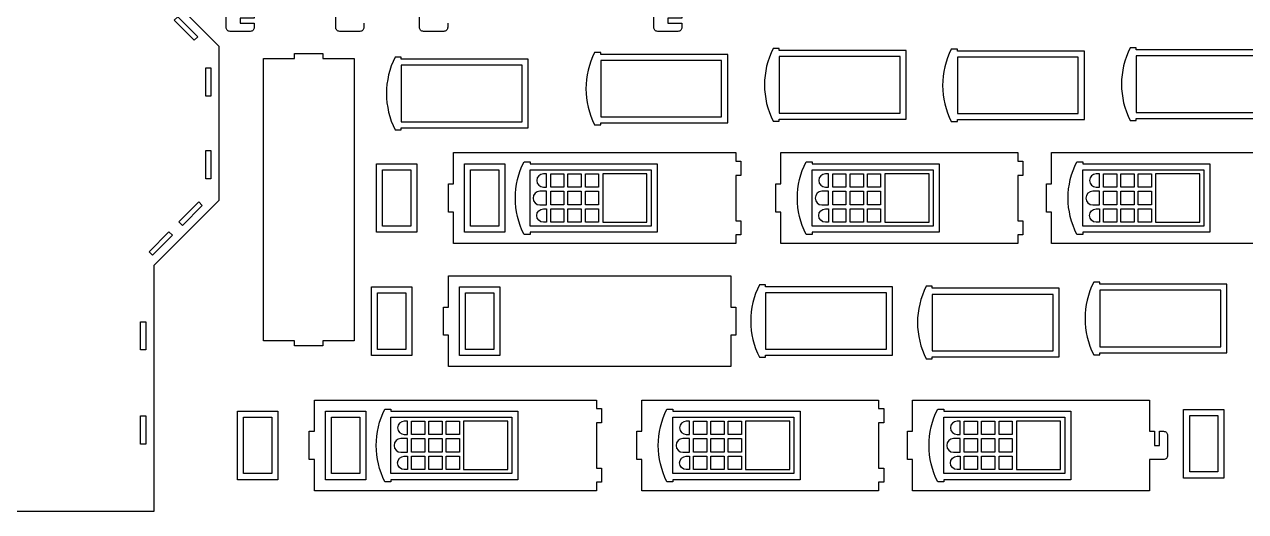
# Model space of a CAD drawing. Extents: x -4552 to 3750, y -5417 to 1843.
# Drawn here: x -2466 to 442, y -5417 to -4257 of the extents above; entities that cross this region are included whole.
import ezdxf

# ---------------------------------------------------------------- set-up
doc = ezdxf.new("R2010")
doc.units = 0
doc.header["$MEASUREMENT"] = 0
doc.layers.add('LAYER1', color=18, linetype='CONTINUOUS')

msp = doc.modelspace()

# ---------------------------------------------------------------- linework, layer by layer
at = {"layer": 'LAYER1'}
for points in [[(-1918.4, -4242.7), (-1952, -4242.7), (-1952, -4254.7), (-1918.4, -4254.7), (-1918.4, -4264.3, -0.414214), (-1928, -4273.9), (-1976, -4273.9, -0.414214), (-1985.6, -4264.3), (-1985.6, -4230.7), (-2006, -4230.7), (-2006, -3016.3), (-1968.6, -3037.9), (-1962.6, -3027.5), (-1929.3, -3046.7), (-1935.3, -3057.1), (-1898, -3078.7), (-1898, -4230.7), (-1918.4, -4230.7)], [(-879.8, -3016.3), (-879.8, -4230.7), (-900.2, -4230.7), (-900.2, -4242.7), (-933.8, -4242.7), (-933.8, -4254.7), (-900.2, -4254.7), (-900.2, -4264.3, -0.414214), (-909.8, -4273.9), (-957.8, -4273.9, -0.414214), (-967.4, -4264.3), (-967.4, -4230.7), (-987.8, -4230.7), (-987.8, -3078.7), (-950.4, -3057.1), (-956.4, -3046.7), (-923.1, -3027.5), (-917.1, -3037.9)], [(-1093.7, -4491.9), (-791.3, -4491.9), (-791.3, -4328.7), (-1093.7, -4328.7), (-1093.7, -4323.9), (-1108.1, -4323.9, 0.238913), (-1108.1, -4496.7), (-1093.7, -4496.7)], [(-668.7, -4482.8), (-366.3, -4482.8), (-366.3, -4319.6), (-668.7, -4319.6), (-668.7, -4314.8), (-683.1, -4314.8, 0.238913), (-683.1, -4487.6), (-668.7, -4487.6)], [(-244.5, -4484), (57.9, -4484), (57.9, -4320.8), (-244.5, -4320.8), (-244.5, -4316), (-258.9, -4316, 0.238913), (-258.9, -4488.8), (-244.5, -4488.8)], [(181.3, -4481.3), (483.7, -4481.3), (483.7, -4318.1), (181.3, -4318.1), (181.3, -4313.3), (166.9, -4313.3, 0.238913), (166.9, -4486.1), (181.3, -4486.1)], [(-1568.7, -4503.4), (-1266.3, -4503.4), (-1266.3, -4340.2), (-1568.7, -4340.2), (-1568.7, -4335.4), (-1583.1, -4335.4, 0.238913), (-1583.1, -4508.2), (-1568.7, -4508.2)], [(-20.1, -4637), (-20.1, -4562.6), (543.9, -4562.6), (543.9, -4637), (555.9, -4637), (555.9, -4670.6), (567.9, -4670.6), (567.9, -4637), (577.5, -4637, -0.414214), (587.1, -4646.6), (587.1, -4694.6, -0.414214), (577.5, -4704.2), (543.9, -4704.2), (543.9, -4778.5), (-20.1, -4778.5), (-20.1, -4704.2), (-32.1, -4704.2), (-32.1, -4637)], [(-1261.8, -4589), (-959.4, -4589), (-959.4, -4752.2), (-1261.8, -4752.2), (-1261.8, -4757), (-1276.2, -4757, -0.238913), (-1276.2, -4584.2), (-1261.8, -4584.2)], [(-590.3, -4589), (-287.9, -4589), (-287.9, -4752.2), (-590.3, -4752.2), (-590.3, -4757), (-604.7, -4757, -0.238913), (-604.7, -4584.2), (-590.3, -4584.2)], [(54.3, -4589), (356.7, -4589), (356.7, -4752.2), (54.3, -4752.2), (54.3, -4757), (39.9, -4757, -0.238913), (39.9, -4584.2), (54.3, -4584.2)], [(-1230, -4644.7), (-1222.3, -4644.7), (-1222.3, -4613), (-1230, -4613, 1)], [(-558.6, -4644.7), (-550.9, -4644.7), (-550.9, -4613), (-558.6, -4613, 1)], [(86, -4644.7), (93.7, -4644.7), (93.7, -4613), (86, -4613, 1)], [(-1222.3, -4654.3), (-1238.3, -4654.3, 1), (-1238.3, -4686.9), (-1222.3, -4686.9)], [(-550.9, -4654.3), (-566.8, -4654.3, 1), (-566.8, -4686.9), (-550.9, -4686.9)], [(93.7, -4654.3), (77.8, -4654.3, 1), (77.8, -4686.9), (93.7, -4686.9)], [(-1230, -4696.5), (-1222.3, -4696.5), (-1222.3, -4728.2), (-1230, -4728.2, -1)], [(-558.6, -4696.5), (-550.9, -4696.5), (-550.9, -4728.2), (-558.6, -4728.2, -1)], [(86, -4696.5), (93.7, -4696.5), (93.7, -4728.2), (86, -4728.2, -1)], [(-701.3, -5044.9), (-398.9, -5044.9), (-398.9, -4881.7), (-701.3, -4881.7), (-701.3, -4876.9), (-715.7, -4876.9, 0.238913), (-715.7, -5049.7), (-701.3, -5049.7)], [(-304.3, -5048.6), (-1.9, -5048.6), (-1.9, -4885.4), (-304.3, -4885.4), (-304.3, -4880.6), (-318.7, -4880.6, 0.238913), (-318.7, -5053.4), (-304.3, -5053.4)], [(94.5, -5039), (396.9, -5039), (396.9, -4875.8), (94.5, -4875.8), (94.5, -4871), (80.1, -4871, 0.238913), (80.1, -5043.8), (94.5, -5043.8)], [(-1593, -5177.7), (-1290.6, -5177.7), (-1290.6, -5340.9), (-1593, -5340.9), (-1593, -5345.7), (-1607.4, -5345.7, -0.238913), (-1607.4, -5172.9), (-1593, -5172.9)], [(-921.5, -5177.7), (-619.1, -5177.7), (-619.1, -5340.9), (-921.5, -5340.9), (-921.5, -5345.7), (-935.9, -5345.7, -0.238913), (-935.9, -5172.9), (-921.5, -5172.9)], [(-351.3, -5225.7), (-351.3, -5151.3), (212.7, -5151.3), (212.7, -5225.7), (224.7, -5225.7), (224.7, -5259.3), (236.7, -5259.3), (236.7, -5225.7), (246.3, -5225.7, -0.414214), (255.9, -5235.3), (255.9, -5283.3, -0.414214), (246.3, -5292.9), (212.7, -5292.9), (212.7, -5367.2), (-351.3, -5367.2), (-351.3, -5292.9), (-363.3, -5292.9), (-363.3, -5225.7)], [(-276.9, -5177.7), (25.5, -5177.7), (25.5, -5340.9), (-276.9, -5340.9), (-276.9, -5345.7), (-291.3, -5345.7, -0.238913), (-291.3, -5172.9), (-276.9, -5172.9)], [(-1561.2, -5233.4), (-1553.5, -5233.4), (-1553.5, -5201.7), (-1561.2, -5201.7, 1)], [(-889.8, -5233.4), (-882.1, -5233.4), (-882.1, -5201.7), (-889.8, -5201.7, 1)], [(-245.2, -5233.4), (-237.5, -5233.4), (-237.5, -5201.7), (-245.2, -5201.7, 1)], [(-1553.5, -5243), (-1569.4, -5243, 1), (-1569.4, -5275.6), (-1553.5, -5275.6)], [(-882.1, -5243), (-898, -5243, 1), (-898, -5275.6), (-882.1, -5275.6)], [(-237.5, -5243), (-253.4, -5243, 1), (-253.4, -5275.6), (-237.5, -5275.6)], [(-1561.2, -5285.2), (-1553.5, -5285.2), (-1553.5, -5316.9), (-1561.2, -5316.9, -1)], [(-889.8, -5285.2), (-882.1, -5285.2), (-882.1, -5316.9), (-889.8, -5316.9, -1)], [(-245.2, -5285.2), (-237.5, -5285.2), (-237.5, -5316.9), (-245.2, -5316.9, -1)]]:
    msp.add_lwpolyline(points, format="xyb", close=True, dxfattribs=at)
for points in [[(-4552, -4329.6), (-4432, -4329.6), (-4432, -4174.1), (-4240.8, -3982.9), (-3826.4, -3982.9), (-3635.2, -4174.1), (-3635.2, -4209.6), (-3489.4, -4209.6), (-3239.8, -4209.6), (-3239.8, -4209.9), (-2789.2, -4209.6), (-2629.5, -4049.9), (-2262.4, -4049.9), (-2002.9, -4309.4), (-2002.9, -4676.4), (-2157.8, -4831.3), (-2157.8, -5416.8), (-4432, -5416.8), (-4432, -4793.1), (-4552, -4793.1)], [(-2061.4, -4295), (-2052.9, -4286.6), (-2100.4, -4239), (-2108.9, -4247.5)], [(-1755.2, -5010.6), (-1755.2, -5022.6), (-1822.4, -5022.6), (-1822.4, -5016.6), (-1822.4, -5010.6), (-1896.7, -5010.6), (-1896.7, -4338.6), (-1822.4, -4338.6), (-1822.4, -4326.6), (-1755.2, -4326.6), (-1755.2, -4338.6), (-1680.8, -4338.6), (-1680.8, -5010.6)], [(-2034.1, -4360.9), (-2022.1, -4360.9), (-2022.1, -4428.1), (-2034.1, -4428.1)], [(-1568.7, -4354.6), (-1568.7, -4489), (-1280.7, -4489), (-1280.7, -4354.6)], [(-1093.7, -4343.1), (-1093.7, -4477.5), (-805.7, -4477.5), (-805.7, -4343.1)], [(-668.7, -4334), (-668.7, -4468.4), (-380.7, -4468.4), (-380.7, -4334)], [(-244.5, -4335.2), (-244.5, -4469.6), (43.5, -4469.6), (43.5, -4335.2)], [(181.3, -4332.5), (181.3, -4466.9), (469.3, -4466.9), (469.3, -4332.5)], [(-2034.1, -4557.7), (-2022.1, -4557.7), (-2022.1, -4624.9), (-2034.1, -4624.9)], [(-1444.2, -4704.2), (-1456.2, -4704.2), (-1456.2, -4637), (-1450.2, -4637), (-1444.2, -4637), (-1444.2, -4562.6), (-772.2, -4562.6), (-772.2, -4583), (-760.2, -4583), (-760.2, -4616.6), (-772.2, -4616.6), (-772.2, -4724.6), (-760.2, -4724.6), (-760.2, -4758.2), (-772.2, -4758.2), (-772.2, -4778.5), (-1444.2, -4778.5)], [(-664.7, -4704.2), (-676.7, -4704.2), (-676.7, -4637), (-670.7, -4637), (-664.7, -4637), (-664.7, -4562.6), (-100.7, -4562.6), (-100.7, -4583), (-88.7, -4583), (-88.7, -4616.6), (-100.7, -4616.6), (-100.7, -4724.6), (-88.7, -4724.6), (-88.7, -4758.2), (-100.7, -4758.2), (-100.7, -4778.5), (-664.7, -4778.5)], [(-1627.3, -4752.2), (-1627.3, -4589), (-1531.3, -4589), (-1531.3, -4752.2)], [(-1417.8, -4752.2), (-1417.8, -4589), (-1321.8, -4589), (-1321.8, -4752.2)], [(-1545.7, -4603.4), (-1545.7, -4737.8), (-1612.9, -4737.8), (-1612.9, -4603.4)], [(-1336.2, -4603.4), (-1336.2, -4737.8), (-1403.4, -4737.8), (-1403.4, -4603.4)], [(-1261.8, -4737.8), (-1261.8, -4603.4), (-973.8, -4603.4), (-973.8, -4737.8)], [(-1181.1, -4613), (-1181.1, -4644.7), (-1212.7, -4644.7), (-1212.7, -4613)], [(-1139.8, -4613), (-1139.8, -4644.7), (-1171.5, -4644.7), (-1171.5, -4613)], [(-1098.5, -4613), (-1098.5, -4644.7), (-1130.2, -4644.7), (-1130.2, -4613)], [(-983.4, -4728.2), (-983.4, -4613), (-1088.9, -4613), (-1088.9, -4728.2)], [(-590.3, -4737.8), (-590.3, -4603.4), (-302.3, -4603.4), (-302.3, -4737.8)], [(-509.6, -4613), (-509.6, -4644.7), (-541.3, -4644.7), (-541.3, -4613)], [(-468.3, -4613), (-468.3, -4644.7), (-500, -4644.7), (-500, -4613)], [(-427.1, -4613), (-427.1, -4644.7), (-458.7, -4644.7), (-458.7, -4613)], [(-311.9, -4728.2), (-311.9, -4613), (-417.5, -4613), (-417.5, -4728.2)], [(54.3, -4737.8), (54.3, -4603.4), (342.3, -4603.4), (342.3, -4737.8)], [(135, -4613), (135, -4644.7), (103.3, -4644.7), (103.3, -4613)], [(176.3, -4613), (176.3, -4644.7), (144.6, -4644.7), (144.6, -4613)], [(217.6, -4613), (217.6, -4644.7), (185.9, -4644.7), (185.9, -4613)], [(332.7, -4728.2), (332.7, -4613), (227.2, -4613), (227.2, -4728.2)], [(-2098.2, -4727.5), (-2089.7, -4736), (-2042.2, -4688.5), (-2050.6, -4680)], [(-1181.1, -4654.3), (-1181.1, -4686.9), (-1212.7, -4686.9), (-1212.7, -4654.3)], [(-1139.8, -4654.3), (-1139.8, -4686.9), (-1171.5, -4686.9), (-1171.5, -4654.3)], [(-1098.5, -4654.3), (-1098.5, -4686.9), (-1130.2, -4686.9), (-1130.2, -4654.3)], [(-509.6, -4654.3), (-509.6, -4686.9), (-541.3, -4686.9), (-541.3, -4654.3)], [(-468.3, -4654.3), (-468.3, -4686.9), (-500, -4686.9), (-500, -4654.3)], [(-427.1, -4654.3), (-427.1, -4686.9), (-458.7, -4686.9), (-458.7, -4654.3)], [(135, -4654.3), (135, -4686.9), (103.3, -4686.9), (103.3, -4654.3)], [(176.3, -4654.3), (176.3, -4686.9), (144.6, -4686.9), (144.6, -4654.3)], [(217.6, -4654.3), (217.6, -4686.9), (185.9, -4686.9), (185.9, -4654.3)], [(-1181.1, -4696.5), (-1181.1, -4728.2), (-1212.7, -4728.2), (-1212.7, -4696.5)], [(-1139.8, -4696.5), (-1139.8, -4728.2), (-1171.5, -4728.2), (-1171.5, -4696.5)], [(-1098.5, -4696.5), (-1098.5, -4728.2), (-1130.2, -4728.2), (-1130.2, -4696.5)], [(-509.6, -4696.5), (-509.6, -4728.2), (-541.3, -4728.2), (-541.3, -4696.5)], [(-468.3, -4696.5), (-468.3, -4728.2), (-500, -4728.2), (-500, -4696.5)], [(-427.1, -4696.5), (-427.1, -4728.2), (-458.7, -4728.2), (-458.7, -4696.5)], [(135, -4696.5), (135, -4728.2), (103.3, -4728.2), (103.3, -4696.5)], [(176.3, -4696.5), (176.3, -4728.2), (144.6, -4728.2), (144.6, -4696.5)], [(217.6, -4696.5), (217.6, -4728.2), (185.9, -4728.2), (185.9, -4696.5)], [(-2169, -4798.4), (-2160.5, -4806.8), (-2113, -4759.3), (-2121.5, -4750.8)], [(-1639.1, -5045.3), (-1639.1, -4882.1), (-1543.1, -4882.1), (-1543.1, -5045.3)], [(-1456, -4997.3), (-1468, -4997.3), (-1468, -4930.1), (-1462, -4930.1), (-1456, -4930.1), (-1456, -4855.7), (-784, -4855.7), (-784, -4930.1), (-772, -4930.1), (-772, -4997.3), (-784, -4997.3), (-784, -5071.6), (-1456, -5071.6)], [(-1429.7, -5045.3), (-1429.7, -4882.1), (-1333.7, -4882.1), (-1333.7, -5045.3)], [(-1557.5, -4896.5), (-1557.5, -5030.9), (-1624.7, -5030.9), (-1624.7, -4896.5)], [(-1348.1, -4896.5), (-1348.1, -5030.9), (-1415.3, -5030.9), (-1415.3, -4896.5)], [(-701.3, -4896.1), (-701.3, -5030.5), (-413.3, -5030.5), (-413.3, -4896.1)], [(-304.3, -4899.8), (-304.3, -5034.2), (-16.3, -5034.2), (-16.3, -4899.8)], [(94.5, -4890.2), (94.5, -5024.6), (382.5, -5024.6), (382.5, -4890.2)], [(-2189, -5032.1), (-2189, -4964.9), (-2177, -4964.9), (-2177, -5032.1)], [(-1775.4, -5292.9), (-1787.4, -5292.9), (-1787.4, -5225.7), (-1781.4, -5225.7), (-1775.4, -5225.7), (-1775.4, -5151.3), (-1103.4, -5151.3), (-1103.4, -5171.7), (-1091.4, -5171.7), (-1091.4, -5205.3), (-1103.4, -5205.3), (-1103.4, -5313.3), (-1091.4, -5313.3), (-1091.4, -5346.9), (-1103.4, -5346.9), (-1103.4, -5367.2), (-1775.4, -5367.2)], [(-995.9, -5292.9), (-1007.9, -5292.9), (-1007.9, -5225.7), (-1001.9, -5225.7), (-995.9, -5225.7), (-995.9, -5151.3), (-431.9, -5151.3), (-431.9, -5171.7), (-419.9, -5171.7), (-419.9, -5205.3), (-431.9, -5205.3), (-431.9, -5313.3), (-419.9, -5313.3), (-419.9, -5346.9), (-431.9, -5346.9), (-431.9, -5367.2), (-995.9, -5367.2)], [(294.3, -5337), (294.3, -5173.8), (390.3, -5173.8), (390.3, -5337)], [(-2189, -5256.1), (-2189, -5188.9), (-2177, -5188.9), (-2177, -5256.1)], [(-1958.5, -5340.9), (-1958.5, -5177.7), (-1862.5, -5177.7), (-1862.5, -5340.9)], [(-1876.9, -5192.1), (-1876.9, -5326.5), (-1944.1, -5326.5), (-1944.1, -5192.1)], [(-1749, -5340.9), (-1749, -5177.7), (-1653, -5177.7), (-1653, -5340.9)], [(-1667.4, -5192.1), (-1667.4, -5326.5), (-1734.6, -5326.5), (-1734.6, -5192.1)], [(-1593, -5326.5), (-1593, -5192.1), (-1305, -5192.1), (-1305, -5326.5)], [(-1512.2, -5201.7), (-1512.2, -5233.4), (-1543.9, -5233.4), (-1543.9, -5201.7)], [(-1471, -5201.7), (-1471, -5233.4), (-1502.6, -5233.4), (-1502.6, -5201.7)], [(-1429.7, -5201.7), (-1429.7, -5233.4), (-1461.4, -5233.4), (-1461.4, -5201.7)], [(-1314.6, -5316.9), (-1314.6, -5201.7), (-1420.1, -5201.7), (-1420.1, -5316.9)], [(-921.5, -5326.5), (-921.5, -5192.1), (-633.5, -5192.1), (-633.5, -5326.5)], [(-840.8, -5201.7), (-840.8, -5233.4), (-872.5, -5233.4), (-872.5, -5201.7)], [(-799.5, -5201.7), (-799.5, -5233.4), (-831.2, -5233.4), (-831.2, -5201.7)], [(-758.2, -5201.7), (-758.2, -5233.4), (-789.9, -5233.4), (-789.9, -5201.7)], [(-643.1, -5316.9), (-643.1, -5201.7), (-748.6, -5201.7), (-748.6, -5316.9)], [(-276.9, -5326.5), (-276.9, -5192.1), (11.1, -5192.1), (11.1, -5326.5)], [(-196.2, -5201.7), (-196.2, -5233.4), (-227.9, -5233.4), (-227.9, -5201.7)], [(-154.9, -5201.7), (-154.9, -5233.4), (-186.6, -5233.4), (-186.6, -5201.7)], [(-113.6, -5201.7), (-113.6, -5233.4), (-145.3, -5233.4), (-145.3, -5201.7)], [(1.5, -5316.9), (1.5, -5201.7), (-104, -5201.7), (-104, -5316.9)], [(375.9, -5188.2), (375.9, -5322.6), (308.7, -5322.6), (308.7, -5188.2)], [(-1512.2, -5243), (-1512.2, -5275.6), (-1543.9, -5275.6), (-1543.9, -5243)], [(-1471, -5243), (-1471, -5275.6), (-1502.6, -5275.6), (-1502.6, -5243)], [(-1429.7, -5243), (-1429.7, -5275.6), (-1461.4, -5275.6), (-1461.4, -5243)], [(-840.8, -5243), (-840.8, -5275.6), (-872.5, -5275.6), (-872.5, -5243)], [(-799.5, -5243), (-799.5, -5275.6), (-831.2, -5275.6), (-831.2, -5243)], [(-758.2, -5243), (-758.2, -5275.6), (-789.9, -5275.6), (-789.9, -5243)], [(-196.2, -5243), (-196.2, -5275.6), (-227.9, -5275.6), (-227.9, -5243)], [(-154.9, -5243), (-154.9, -5275.6), (-186.6, -5275.6), (-186.6, -5243)], [(-113.6, -5243), (-113.6, -5275.6), (-145.3, -5275.6), (-145.3, -5243)], [(-1512.2, -5285.2), (-1512.2, -5316.9), (-1543.9, -5316.9), (-1543.9, -5285.2)], [(-1471, -5285.2), (-1471, -5316.9), (-1502.6, -5316.9), (-1502.6, -5285.2)], [(-1429.7, -5285.2), (-1429.7, -5316.9), (-1461.4, -5316.9), (-1461.4, -5285.2)], [(-840.8, -5285.2), (-840.8, -5316.9), (-872.5, -5316.9), (-872.5, -5285.2)], [(-799.5, -5285.2), (-799.5, -5316.9), (-831.2, -5316.9), (-831.2, -5285.2)], [(-758.2, -5285.2), (-758.2, -5316.9), (-789.9, -5316.9), (-789.9, -5285.2)], [(-196.2, -5285.2), (-196.2, -5316.9), (-227.9, -5316.9), (-227.9, -5285.2)], [(-154.9, -5285.2), (-154.9, -5316.9), (-186.6, -5316.9), (-186.6, -5285.2)], [(-113.6, -5285.2), (-113.6, -5316.9), (-145.3, -5316.9), (-145.3, -5285.2)]]:
    msp.add_lwpolyline(points, close=True, dxfattribs=at)
for points in [[(-1657.4, -4254.7), (-1657.4, -4264.3, -0.414214), (-1667, -4273.9), (-1715, -4273.9, -0.414214), (-1724.6, -4264.3), (-1724.6, -4230.7)], [(-1457.9, -4254.7), (-1457.9, -4264.3, -0.414214), (-1467.5, -4273.9), (-1515.5, -4273.9, -0.414214), (-1525.1, -4264.3), (-1525.1, -4230.7)]]:
    msp.add_lwpolyline(points, format="xyb", dxfattribs=at)

doc.saveas('drawing.dxf')
